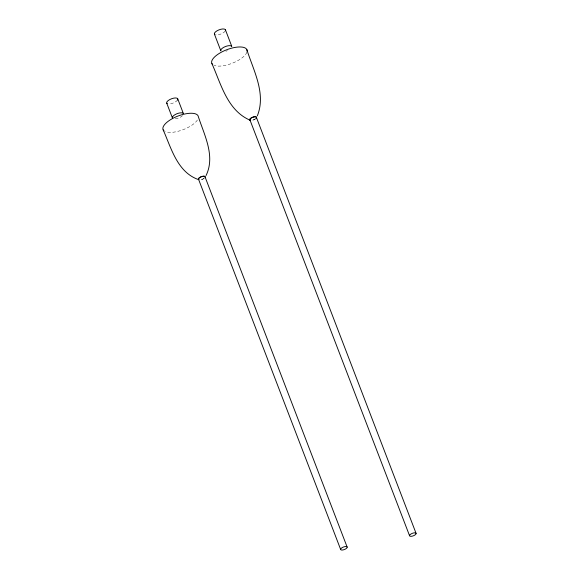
<?xml version="1.0" encoding="UTF-8"?>
<svg xmlns="http://www.w3.org/2000/svg" width="579" height="579" viewBox="0 0 579 579"><rect width="100%" height="100%" fill="white"/><g stroke="black" fill="none" stroke-linecap="round" stroke-linejoin="round"><path stroke-width="0.43" stroke-dasharray="2.9 2.17" d="M197.41 119.998A18.825 7.295 -21 0 1 182.465 129.935A18.825 7.295 -21 0 1 165.384 131.672M182.544 115.691A5.913 2.294 -21 0 1 174.8 118.818M177.492 100.066A5.913 2.294 -21 0 1 169.097 103.967M204.061 178.433A3.648 1.411 -21 0 1 199.871 179.881M204.228 178.18A3.474 1.346 -21 0 1 199.603 179.78M246.9 52.153A18.825 7.295 -21 0 1 232.736 63.053A18.825 7.295 -21 0 1 214.121 65.376M225.195 31.063A5.913 2.294 -21 0 1 215.706 34.892M227.388 50.691A5.913 2.294 -21 0 1 225.933 51.198M255.419 118.963A3.648 1.411 -21 0 1 251.235 120.41M255.585 118.702A3.474 1.346 -21 0 1 250.96 120.309"/><path stroke-width="0.87" d="M257.322 115.88C266.333 93.545 253.479 70.609 246.799 49.505M206.044 175.553C215.678 155.86 204.069 134.719 198.061 115.8A18.825 7.295 -21 0 0 175.734 116.965A18.825 7.295 -21 0 0 164.031 130.897M250.063 120.2C227.344 110.437 221.069 84.143 211.914 63.581M163.177 129.87C171.326 148.325 177.384 172.383 198.706 179.671A3.648 1.411 -21 0 1 201.593 176.595A3.648 1.411 -21 0 1 205.06 177.471M225.397 29.746L231.803 46.436A5.913 2.294 -21 0 0 225.267 46.602A5.913 2.294 -21 0 0 220.852 50.858L214.44 34.168M256.403 117.414L416.106 533.447A3.474 1.346 -21 0 1 411.372 536.32A3.474 1.346 -21 0 1 411.018 533.968A3.474 1.346 -21 0 1 416.106 533.447M249.853 119.679L409.556 535.713M177.695 98.748L183.398 113.6A5.913 2.294 -21 0 0 176.863 113.766A5.913 2.294 -21 0 0 172.441 118.022L166.738 103.163M347.176 547.155A3.474 1.346 -21 0 0 342.088 547.676A3.474 1.346 -21 0 0 342.442 550.028A3.474 1.346 -21 0 0 347.176 547.155L205.046 176.885A3.474 1.346 -21 0 0 200.725 177A3.474 1.346 -21 0 0 199.038 179.678M198.496 179.15L340.633 549.42M167.201 103.619A5.913 2.294 -21 0 1 171.883 98.64A5.913 2.294 -21 0 1 177.492 100.066M214.903 34.624A5.913 2.294 -21 0 1 218.862 29.913A5.913 2.294 -21 0 1 225.484 30.354M212.768 64.602A18.825 7.295 -21 0 1 226.744 49.736A18.825 7.295 -21 0 1 247.081 51.43M250.562 120.367A3.648 1.411 -21 0 1 250.685 118.304A3.648 1.411 -21 0 1 255.332 116.697A3.648 1.411 -21 0 1 256.019 118.478M250.396 120.208A3.474 1.346 -21 0 1 252.502 117.349A3.474 1.346 -21 0 1 256.345 117.805"/></g></svg>
